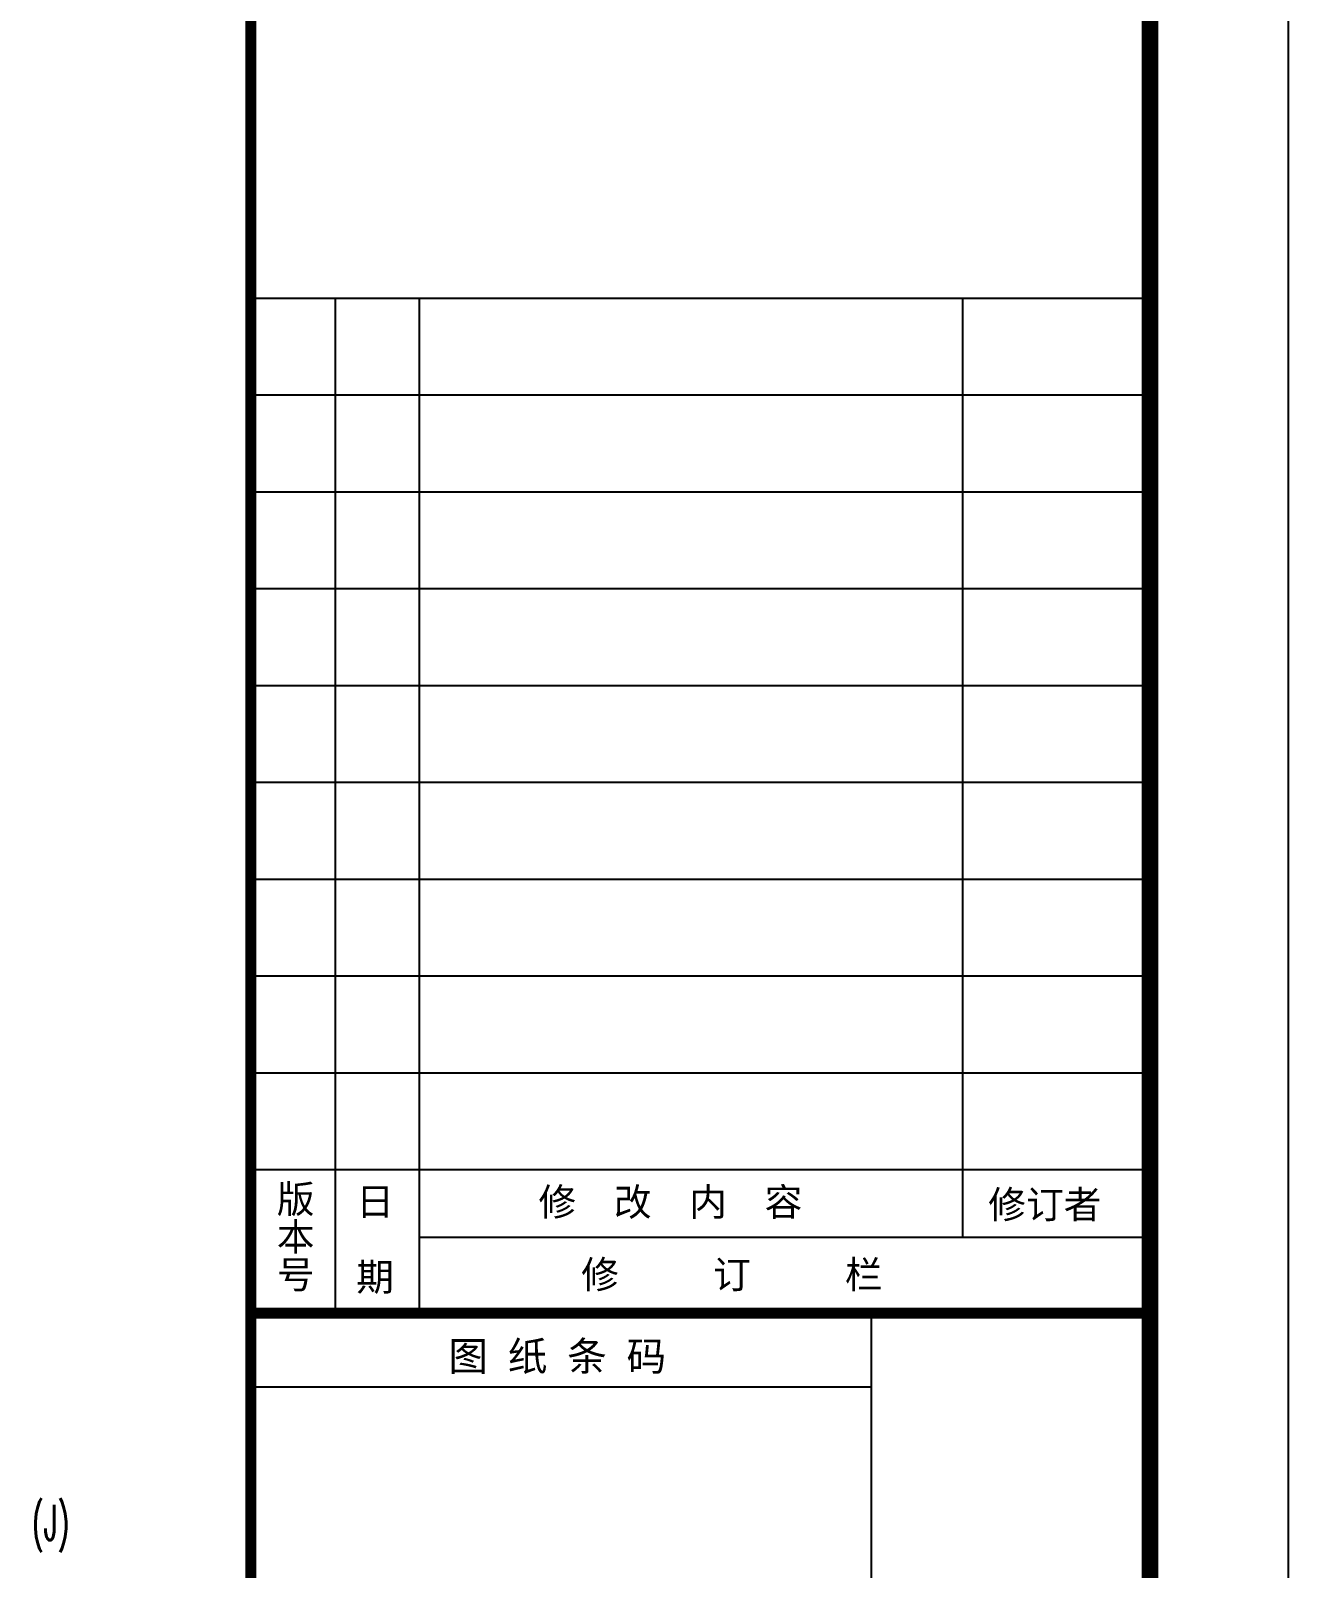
# Model space of a CAD drawing. Header units: millimetres. Extents: x 434053 to 1059003, y -2417481 to 936527.
# Drawn here: x 566305 to 570851, y -2244442 to -2238884 of the extents above; entities that cross this region are included whole.
import ezdxf

# ---------------------------------------------------------------- set-up
doc = ezdxf.new("R2010")
doc.units = ezdxf.units.MM
doc.header["$LTSCALE"] = 1000
doc.header["$MEASUREMENT"] = 0
for name, color, linetype in [('A-ANNO-TTLB', 7, 'Continuous'), ('PUB_TEXT', 7, 'Continuous'), ('TITEXT', 7, 'Continuous'), ('TITLIN', 7, 'Continuous'), ('图框层', 3, 'Continuous')]:
    doc.layers.add(name, color=color, linetype=linetype)
doc.styles.add('_TCH_DIM', font='SIMPLEX.shx', dxfattribs={"width": 0.8, "height": 3, "bigfont": 'GBCBIG.shx'})
doc.styles.add('TITMK', font='simhei.ttf')
doc.styles.add('TITXH', font='')
doc.styles.add('TITXV', font='', dxfattribs={"width": 0.8})
doc.styles.get('TITXH').set_extended_font_data('@SimSun')
doc.styles.get('TITXV').set_extended_font_data('SimSun')

# ---------------------------------------------------------------- blocks, each defined once
blk = doc.blocks.new('asdfgafg21GZ_LABEL2')
at = {"layer": 'TITLIN'}
for p, q in [((-65, 297.51), (0, 297.51)), ((-58.92, 297.51), (-58.92, 224.12)), ((-52.84, 297.51), (-52.84, 224.12)), ((-13.55, 297.51), (-13.55, 229.62)), ((-65, 290.51), (0, 290.51)), ((-65, 283.51), (0, 283.51)), ((-65, 276.51), (0, 276.51)), ((-65, 269.51), (0, 269.51)), ((-65, 262.51), (0, 262.51)), ((-65, 255.51), (0, 255.51)), ((-65, 248.51), (0, 248.51)), ((-65, 241.51), (0, 241.51)), ((-65, 234.51), (0, 234.51)), ((-52.84, 229.62), (-0.47, 229.62))]:
    blk.add_line(p, q, dxfattribs=at)
at = {"layer": 'TITLIN', "const_width": 0.8}
for points in [[(-65, 297.51), (-65, 224.12)], [(-65, 224.12), (-65, 0)], [(-65, 224.12), (0, 224.12)]]:
    blk.add_lwpolyline(points, dxfattribs=at)
at = {"layer": '图框层'}
for p, q in [((-20.14, 204.12), (-20.14, 224.12)), ((-65, 218.81), (-20.14, 218.81))]:
    blk.add_line(p, q, dxfattribs=at)
at = {"layer": 'TITEXT', "style": 'TITXH'}
for s, p in [('版本号', (-62.8, 233.78)), ('日  期', (-57.06, 233.6))]:
    blk.add_text(s, height=2, rotation=270, dxfattribs=at).set_placement(p)
at = {"layer": 'TITEXT'}
for s, height, style, p in [('修  改  内  容', 2, 'TITXV', (-44.21, 231.17)), ('修订者', 2, 'TITXV', (-11.69, 230.98)), ('修     订     栏', 2, 'TITXV', (-41.12, 225.92)), ('图 纸 条 码', 2.1, 'TITMK', (-50.72, 219.97))]:
    blk.add_text(s, height=height, dxfattribs=dict(at, style=style)).set_placement(p)
blk = doc.blocks.new('asdfdfsdh')
at = {"const_width": 40}
blk.add_lwpolyline([(27625.4, 3750), (11266.1, 3750)], dxfattribs=at)
at = {"layer": 'A-ANNO-TTLB'}
blk.add_lwpolyline([(0, 42050), (29700, 42050), (29700, 0), (0, 0)], close=True, dxfattribs=at)
at = {"layer": 'A-ANNO-TTLB', "const_width": 60}
blk.add_lwpolyline([(500, 40800), (500, 500), (29200, 500), (29200, 40800)], close=True, dxfattribs=at)
at = {"layer": '图框层', "xscale": 50.00000001002963, "yscale": 50.00000001002963, "zscale": 50.00000001002963, "rotation": 270}
blk.add_blockref('asdfgafg21GZ_LABEL2', (500, 500), dxfattribs=at)
blk = doc.blocks.new('ASDFADFGAF')
blk.add_lwpolyline([(0, 28700), (12350, 28700), (12350, 0), (0, 0)], close=True)

msp = doc.modelspace()

# ---------------------------------------------------------------- block references
at = {"rotation": 90}
msp.add_blockref('asdfdfsdh', (570850.9, -2255226.3), dxfattribs=at)
msp.add_blockref('ASDFADFGAF', (554750.9, -2254726.3))

# ---------------------------------------------------------------- texts
at = {"layer": 'PUB_TEXT', "style": '_TCH_DIM', "width": 0.564706}
msp.add_text('(J)', height=127.5, dxfattribs=at).set_placement((566309.4, -2244340.7))

doc.saveas('drawing.dxf')
